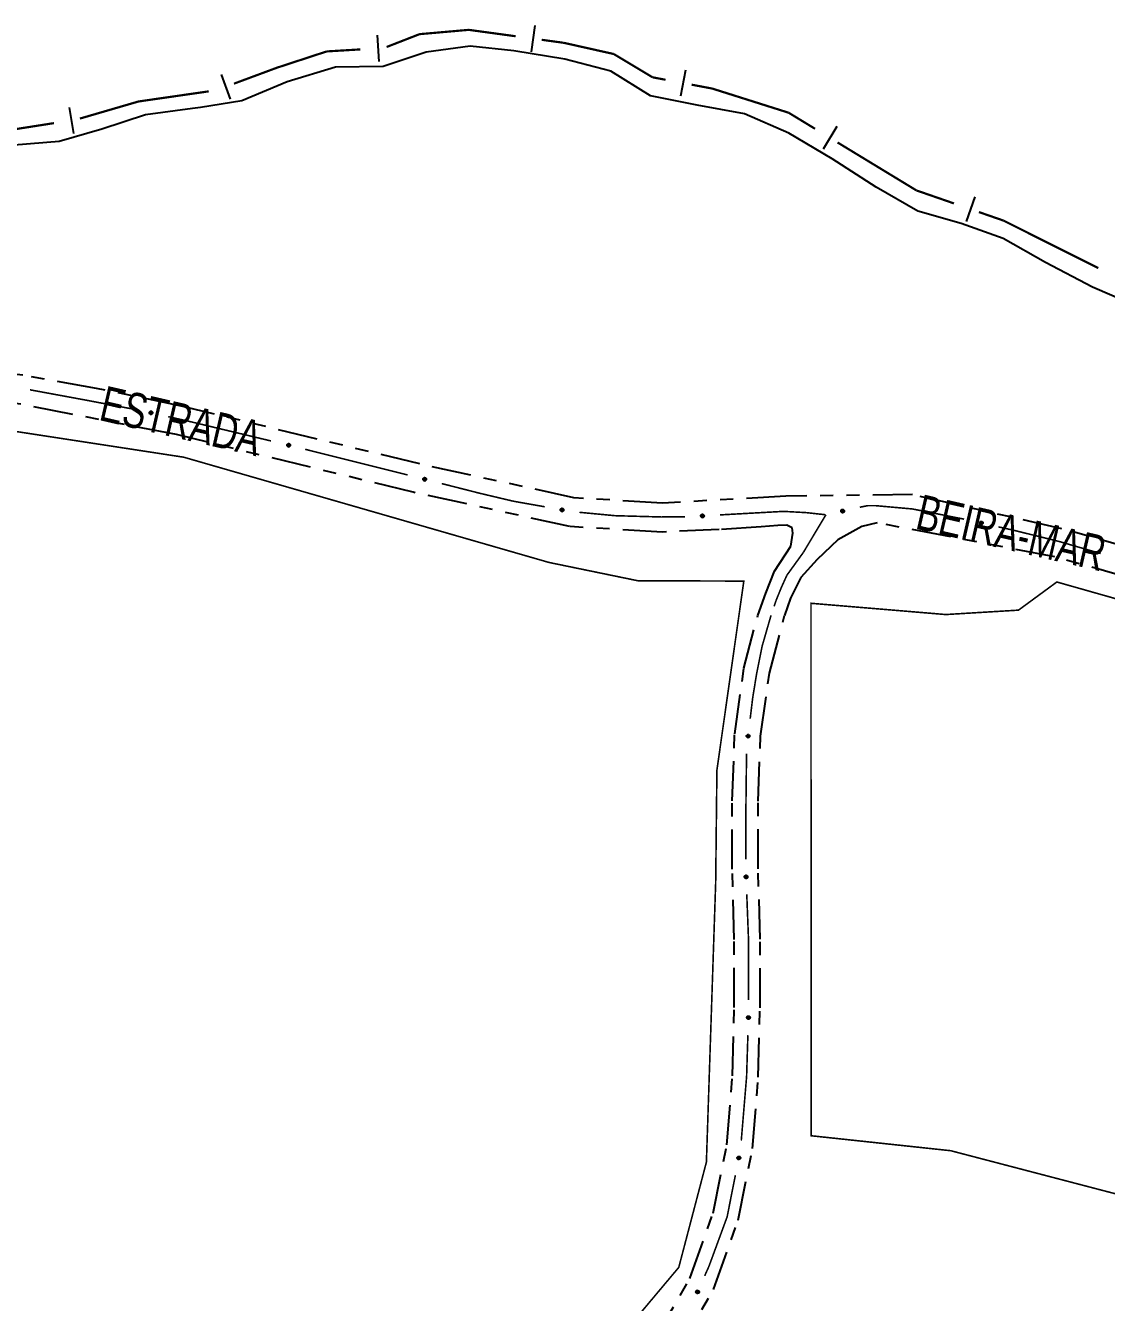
# Model space of a CAD drawing. Extents: x 209066 to 212010, y 4879784 to 4881672.
# Drawn here: x 209955.9 to 210078.7, y 4881284.8 to 4881430 of the extents above; entities that cross this region are included whole.
import ezdxf

# ---------------------------------------------------------------- set-up
doc = ezdxf.new("R2010")
doc.units = 0
doc.header["$LTSCALE"] = 1.5
doc.header["$MEASUREMENT"] = 0
doc.linetypes.add('TRACO_12', pattern=[2.5, 2, -0.5])
doc.linetypes.add('TRACO_25', pattern=[8, 3, -1, 1, -1, 1, -1])
for name, color, linetype in [('HD-CURSO-PERENE', 170, 'CONTINUOUS'), ('LM-LIM-SETORES-BAIRROS', 250, 'CONTINUOUS'), ('RU-QUADRA', 210, 'CONTINUOUS'), ('SV-EIXO-ROD-ESTR', 7, 'CONTINUOUS'), ('SV-EIXO-RUA-N-PAV', 6, 'CONTINUOUS'), ('SV-EST-M-N-PAV', 20, 'CONTINUOUS'), ('SV-RUA-NAO-PAV', 7, 'CONTINUOUS'), ('SV-TXT-EST-M-N-PAV', 7, 'CONTINUOUS')]:
    doc.layers.add(name, color=color, linetype=linetype)
doc.styles.add('ARIAL', font='ARIAL.SHX')

msp = doc.modelspace()

# ---------------------------------------------------------------- linework, layer by layer
at = {"layer": 'HD-CURSO-PERENE', "linetype": 'Continuous'}
msp.add_polyline3d([(210081.782731, 4881398.218283, 2.388686), (210077.143077, 4881400.238192, 2.388686), (210071.793428, 4881403.038038, 2.388686), (210066.983722, 4881405.767877, 2.388686), (210062.204116, 4881407.477823, 2.388686), (210057.294557, 4881408.877806, 2.388686), (210052.534847, 4881411.587645, 2.388686), (210047.565109, 4881414.817436, 2.388686), (210042.625399, 4881417.737258, 2.388686), (210037.595775, 4881419.917161, 2.388686), (210032.22631, 4881420.927197, 2.388686), (210026.916833, 4881421.987226, 2.388686), (210022.407085, 4881424.777051, 2.388686), (210017.157571, 4881426.137047, 2.388686), (210011.388161, 4881427.077101, 2.388686), (210006.408699, 4881427.597178, 2.388686), (210001.419358, 4881426.94738, 2.388686), (209996.530108, 4881425.287686, 2.388686), (209991.100759, 4881425.227837, 2.388686), (209985.641578, 4881423.55816, 2.388686), (209980.482409, 4881421.408525, 2.388686), (209975.79849, 4881420.642089, 2.388686), (209974.883162, 4881420.548765, 2.388686), (209969.513874, 4881419.818986, 2.388686), (209964.554631, 4881418.169293, 2.388686), (209959.725346, 4881416.779569, 2.388686), (209954.595999, 4881416.35975, 2.388686)], dxfattribs=at)
at = {"layer": 'LM-LIM-SETORES-BAIRROS'}
for points in [[(210013.763595, 4881429.959808), (210013.358255, 4881426.987317)], [(209995.856622, 4881428.865308), (209996.036748, 4881425.870721)], [(209978.118704, 4881424.410394), (209979.163264, 4881421.598118)], [(210030.870996, 4881424.899689), (210030.315551, 4881421.951557)], [(209960.873798, 4881420.661325), (209961.338018, 4881417.69746)], [(210048.087869, 4881418.471104), (210046.529128, 4881415.907839)], [(210063.768728, 4881410.506591), (210062.786432, 4881407.671966)]]:
    msp.add_lwpolyline(points, dxfattribs=at)
at = {"layer": 'LM-LIM-SETORES-BAIRROS', "const_width": 0.25}
for points in [[(210000.66291, 4881428.979372), (209996.924586, 4881427.520514)], [(210001.646238, 4881429.065628), (210000.66291, 4881428.979372)], [(210006.254635, 4881429.469874), (210001.646238, 4881429.065628)], [(210006.625114, 4881429.419355), (210006.254635, 4881429.469874)], [(210011.579264, 4881428.743789), (210006.625114, 4881429.419355)], [(210017.045683, 4881427.998368), (210014.551755, 4881428.338449)], [(209990.117114, 4881427.017364), (209985.213621, 4881425.411047)], [(209990.955705, 4881427.067804), (209990.117114, 4881427.017364)], [(209993.950293, 4881427.24793), (209990.955705, 4881427.067804)], [(210017.516981, 4881427.892733), (210017.045683, 4881427.998368)], [(210022.735509, 4881426.723062), (210017.516981, 4881427.892733)], [(210023.29459, 4881426.387614), (210022.735509, 4881426.723062)], [(210027.150028, 4881424.07435), (210023.29459, 4881426.387614)], [(209984.427288, 4881425.153455), (209979.578409, 4881423.352443)], [(209985.213621, 4881425.411047), (209984.427288, 4881425.153455)], [(210027.645142, 4881423.981069), (210027.150028, 4881424.07435)], [(210028.627853, 4881423.79592), (210027.645142, 4881423.981069)], [(210033.918958, 4881422.799045), (210031.575984, 4881423.240475)], [(210034.506079, 4881422.61329), (210033.918958, 4881422.799045)], [(210042.600847, 4881420.052233), (210034.506079, 4881422.61329)], [(209968.731218, 4881421.327538), (209962.081812, 4881419.388128)], [(209968.803999, 4881421.33805), (209968.731218, 4881421.327538)], [(209976.721825, 4881422.481737), (209968.803999, 4881421.33805)], [(210043.036391, 4881419.787375), (210042.600847, 4881420.052233)], [(210045.599656, 4881418.228633), (210043.036391, 4881419.787375)], [(209959.129997, 4881418.869912), (209954.190221, 4881418.096212)], [(210057.119711, 4881411.223193), (210048.16292, 4881416.669891)], [(210057.608332, 4881411.05387), (210057.119711, 4881411.223193)], [(210061.387831, 4881409.744142), (210057.608332, 4881411.05387)], [(210067.027855, 4881407.789678), (210064.222455, 4881408.761847)], [(210067.055502, 4881407.775812), (210067.027855, 4881407.789678)], [(210077.781937, 4881402.395887), (210067.055502, 4881407.775812)]]:
    msp.add_lwpolyline(points, dxfattribs=at)
at = {"layer": 'RU-QUADRA', "linetype": 'TRACO_12', "const_width": 0.18, "flags": 128}
msp.add_lwpolyline([(210034.315046, 4881332.586503), (210033.258405, 4881300.7899), (210030.119994, 4881288.831251), (210011.744404, 4881266.934061), (210002.536081, 4881259.122518), (209987.531307, 4881246.393771), (209977.351458, 4881237.75807), (209943.618688, 4881206.082325), (209915.564663, 4881180.105826), (209891.78971, 4881158.248776), (209864.888443, 4881202.144841), (209885.244269, 4881219.40247), (209910.158575, 4881246.278958), (209902.291266, 4881255.75018), (209882.923225, 4881232.381156), (209858.948246, 4881211.024058), (209843.507552, 4881235.881836), (209846.698234, 4881244.793803), (209861.760344, 4881286.864135), (209866.418322, 4881299.874444), (209877.693078, 4881338.270075), (209879.727231, 4881342.671596), (209883.691045, 4881351.248539), (209890.229123, 4881362.507172), (209890.603707, 4881362.917928), (209900.386784, 4881373.645721), (209910.504888, 4881380.464729), (209926.142615, 4881384.54388), (209943.88041, 4881385.503305), (209973.877313, 4881380.902993), (210015.373599, 4881368.943155), (210025.472611, 4881366.863106), (210037.511184, 4881366.82279), (210036.954704, 4881362.913693), (210034.453732, 4881345.345147)], close=True, dxfattribs=at)
at = {"layer": 'RU-QUADRA', "linetype": 'Continuous', "const_width": 0.18, "flags": 128}
msp.add_lwpolyline([(210086.497129, 4881362.912259), (210073.076969, 4881366.721852), (210068.717812, 4881363.522308), (210060.458844, 4881363.022581), (210045.140534, 4881364.302853), (210045.140534, 4881362.913456), (210045.166685, 4881303.789265), (210061.024974, 4881302.089023), (210091.762139, 4881294.049055), (210076.489864, 4881235.935621), (210081.124591, 4881236.00416)], dxfattribs=at)
at = {"layer": 'SV-EIXO-ROD-ESTR', "const_width": 0.18}
for points in [[(209956.403771, 4881388.562678), (209962.304064, 4881387.473393)], [(209962.304064, 4881387.473393), (209962.820373, 4881387.378074)], [(209962.820373, 4881387.378074), (209968.199049, 4881386.355777)], [(209972.109251, 4881385.515651), (209974.059517, 4881385.072409)], [(209974.059517, 4881385.072409), (209974.585359, 4881384.952899)], [(209974.585359, 4881384.952899), (209983.786158, 4881382.750391)], [(209987.671556, 4881381.799988), (209999.312599, 4881378.886893)], [(210003.190236, 4881377.905125), (210007.066484, 4881376.917855)], [(210007.066484, 4881376.917855), (210007.541755, 4881376.796805)], [(210007.541755, 4881376.796805), (210010.956988, 4881375.98862)], [(210010.956988, 4881375.98862), (210011.323873, 4881375.9018)], [(210011.323873, 4881375.9018), (210014.891338, 4881375.269981)], [(210034.81326, 4881374.346859), (210041.802522, 4881374.734435)], [(210041.802522, 4881374.734435), (210042.02832, 4881374.746955)], [(210042.02832, 4881374.746955), (210043.799444, 4881374.648558)], [(210050.69087, 4881375.217796), (210051.584664, 4881375.396555)], [(210051.584664, 4881375.396555), (210051.673169, 4881375.396597)], [(210051.673169, 4881375.396597), (210052.479669, 4881375.396555)], [(210052.479669, 4881375.396555), (210056.656416, 4881375.022087)], [(210056.656416, 4881375.022087), (210056.665983, 4881375.02123)], [(210056.665983, 4881375.02123), (210061.5623, 4881374.056804)], [(210018.839125, 4881374.639353), (210022.821318, 4881374.26234)], [(210022.821318, 4881374.26234), (210022.886761, 4881374.256145)], [(210022.886761, 4881374.256145), (210027.819154, 4881374.120263)], [(210027.819154, 4881374.120263), (210028.126871, 4881374.11179)], [(210028.126871, 4881374.11179), (210030.818905, 4881374.138453)], [(210043.799444, 4881374.648558), (210044.626722, 4881374.602599)], [(210044.626722, 4881374.602599), (210046.785303, 4881374.366571)], [(210061.5623, 4881374.056804), (210062.382467, 4881373.895256)], [(210062.382467, 4881373.895256), (210062.542578, 4881373.859411)], [(210066.445951, 4881372.985521), (210067.421794, 4881372.767049)], [(210067.421794, 4881372.767049), (210068.185565, 4881372.596055)], [(210068.185565, 4881372.596055), (210073.251256, 4881371.347369)], [(210073.251256, 4881371.347369), (210073.339061, 4881371.325726)], [(210073.339061, 4881371.325726), (210078.054105, 4881369.957438)]]:
    msp.add_lwpolyline(points, dxfattribs=at)
at = {"layer": 'SV-EIXO-ROD-ESTR'}
for points in [[(209970.043274, 4881386.098079), (209970.084288, 4881386.124722), (209970.124986, 4881386.139233), (209970.162414, 4881386.141566), (209970.196026, 4881386.135004), (209970.229656, 4881386.124418), (209970.261207, 4881386.106264), (209970.291763, 4881386.078358), (209970.318778, 4881386.037403), (209970.330903, 4881385.994734), (209970.335154, 4881385.958163), (209970.330329, 4881385.922721), (209970.319497, 4881385.890223), (209970.299556, 4881385.858073), (209970.270974, 4881385.827384), (209970.229135, 4881385.801216), (209970.189138, 4881385.787263), (209970.152877, 4881385.785957), (209970.117276, 4881385.791033), (209970.083072, 4881385.802253), (209970.052203, 4881385.820251), (209970.021356, 4881385.849085), (209969.996076, 4881385.890723), (209969.981704, 4881385.930456), (209969.979889, 4881385.966689), (209969.985675, 4881386.001626), (209969.995883, 4881386.035485), (209970.012812, 4881386.067961), (209970.043274, 4881386.098079)], [(209985.689134, 4881382.409551), (209985.730717, 4881382.435297), (209985.771721, 4881382.44892), (209985.809191, 4881382.45044), (209985.842652, 4881382.443149), (209985.876044, 4881382.431834), (209985.907193, 4881382.412999), (209985.937135, 4881382.384436), (209985.963254, 4881382.342903), (209985.974449, 4881382.299981), (209985.977904, 4881382.263326), (209985.972311, 4881382.227997), (209985.960776, 4881382.195743), (209985.940141, 4881382.164033), (209985.910898, 4881382.133973), (209985.8685, 4881382.10872), (209985.828209, 4881382.09564), (209985.791928, 4881382.095122), (209985.756447, 4881382.10097), (209985.722494, 4881382.11293), (209985.692024, 4881382.131595), (209985.661811, 4881382.161092), (209985.637441, 4881382.20327), (209985.623936, 4881382.243306), (209985.622909, 4881382.27957), (209985.629453, 4881382.314372), (209985.640394, 4881382.348002), (209985.658024, 4881382.380103), (209985.689134, 4881382.409551)], [(210001.140046, 4881378.540898), (210001.181738, 4881378.566469), (210001.222798, 4881378.57992), (210001.260274, 4881378.581283), (210001.293704, 4881378.573852), (210001.327048, 4881378.562397), (210001.358119, 4881378.543432), (210001.38794, 4881378.514744), (210001.413885, 4881378.473102), (210001.424901, 4881378.430134), (210001.428202, 4881378.393464), (210001.422461, 4881378.358159), (210001.410791, 4881378.325953), (210001.390023, 4881378.294331), (210001.360655, 4881378.264393), (210001.318151, 4881378.239318), (210001.277806, 4881378.226406), (210001.241524, 4881378.22604), (210001.206067, 4881378.232037), (210001.172165, 4881378.244139), (210001.141773, 4881378.262932), (210001.111683, 4881378.292555), (210001.08749, 4881378.334834), (210001.074153, 4881378.374926), (210001.073278, 4881378.411194), (210001.079968, 4881378.445969), (210001.09105, 4881378.479553), (210001.108814, 4881378.511579), (210001.140046, 4881378.540898)], [(210016.738409, 4881375.054647), (210016.778092, 4881375.083235), (210016.818044, 4881375.09969), (210016.855316, 4881375.103823), (210016.889205, 4881375.098887), (210016.923306, 4881375.089933), (210016.955695, 4881375.07332), (210016.987559, 4881375.046919), (210017.016516, 4881375.007312), (210017.030682, 4881374.965278), (210017.03669, 4881374.928953), (210017.033578, 4881374.89332), (210017.024324, 4881374.860338), (210017.005955, 4881374.827265), (210016.978884, 4881374.795235), (210016.938354, 4881374.767082), (210016.899075, 4881374.751219), (210016.862919, 4881374.748167), (210016.827116, 4881374.751522), (210016.792411, 4881374.761081), (210016.760711, 4881374.777572), (210016.728511, 4881374.804886), (210016.701254, 4881374.845258), (210016.684985, 4881374.884253), (210016.681426, 4881374.920357), (210016.685523, 4881374.955531), (210016.694088, 4881374.989843), (210016.709433, 4881375.023097), (210016.738409, 4881375.054647)], [(210048.573878, 4881374.862), (210048.5995, 4881374.903659), (210048.63004, 4881374.934224), (210048.662849, 4881374.952386), (210048.696026, 4881374.960875), (210048.730946, 4881374.965737), (210048.767235, 4881374.962871), (210048.806806, 4881374.950769), (210048.848777, 4881374.925359), (210048.878032, 4881374.892016), (210048.897558, 4881374.860803), (210048.908402, 4881374.826718), (210048.912556, 4881374.792715), (210048.908333, 4881374.755119), (210048.895677, 4881374.715138), (210048.869105, 4881374.673553), (210048.83896, 4881374.643793), (210048.806764, 4881374.627059), (210048.772427, 4881374.616375), (210048.736717, 4881374.611839), (210048.701112, 4881374.614857), (210048.660879, 4881374.627672), (210048.620182, 4881374.654442), (210048.590157, 4881374.68417), (210048.572976, 4881374.716122), (210048.563218, 4881374.750164), (210048.557916, 4881374.785129), (210048.559278, 4881374.821727), (210048.573878, 4881374.862)], [(210032.666795, 4881374.339485), (210032.698924, 4881374.376359), (210032.734078, 4881374.401481), (210032.769429, 4881374.413995), (210032.803551, 4881374.416908), (210032.838795, 4881374.415956), (210032.874117, 4881374.407157), (210032.911157, 4881374.388707), (210032.948373, 4881374.356736), (210032.971742, 4881374.319033), (210032.985864, 4881374.285032), (210032.99095, 4881374.249626), (210032.989452, 4881374.215404), (210032.979099, 4881374.179016), (210032.960035, 4881374.141662), (210032.926982, 4881374.105018), (210032.892349, 4881374.080625), (210032.857838, 4881374.069419), (210032.822211, 4881374.064531), (210032.786241, 4881374.065934), (210032.751619, 4881374.074772), (210032.714044, 4881374.094034), (210032.678308, 4881374.127136), (210032.653585, 4881374.161401), (210032.641897, 4881374.195745), (210032.637875, 4881374.230928), (210032.6384, 4881374.266289), (210032.645767, 4881374.302164), (210032.666795, 4881374.339485)], [(210064.378104, 4881373.561277), (210064.419032, 4881373.588052), (210064.459684, 4881373.602695), (210064.497104, 4881373.605149), (210064.530736, 4881373.598695), (210064.5644, 4881373.588218), (210064.59601, 4881373.570166), (210064.626655, 4881373.542359), (210064.653802, 4881373.501491), (210064.666065, 4881373.458862), (210064.670434, 4881373.422304), (210064.665724, 4881373.386847), (210064.654997, 4881373.354314), (210064.63516, 4881373.3221), (210064.606677, 4881373.291319), (210064.564922, 4881373.265016), (210064.524971, 4881373.250934), (210064.488714, 4881373.249511), (210064.453097, 4881373.254472), (210064.418857, 4881373.265581), (210064.38793, 4881373.28348), (210064.356991, 4881373.312213), (210064.331576, 4881373.35377), (210064.317076, 4881373.393456), (210064.315144, 4881373.429684), (210064.320817, 4881373.464638), (210064.330916, 4881373.498531), (210064.347739, 4881373.531061), (210064.378104, 4881373.561277)]]:
    msp.add_lwpolyline(points, close=True, dxfattribs=at)
for points in [[(209969.979889, 4881385.966689), (209970.330329, 4881385.922721)], [(209969.981704, 4881385.930456), (209970.319497, 4881385.890223)], [(209969.98401, 4881385.947053), (209970.321859, 4881385.906652)], [(209969.98522, 4881385.983161), (209970.330448, 4881385.938284)], [(209969.985675, 4881386.001626), (209970.335154, 4881385.958163)], [(209969.990784, 4881385.909132), (209970.304683, 4881385.874173)], [(209969.994715, 4881386.018784), (209970.328573, 4881385.97929)], [(209969.995883, 4881386.035485), (209970.330903, 4881385.994734)], [(209969.996076, 4881385.890723), (209970.299556, 4881385.858073)], [(209970.008929, 4881386.050537), (209970.320468, 4881386.017514)], [(209970.012799, 4881385.870545), (209970.282183, 4881385.842905)], [(209970.012812, 4881386.067961), (209970.318778, 4881386.037403)], [(209970.021356, 4881385.849085), (209970.270974, 4881385.827384)], [(209970.028464, 4881386.08108), (209970.301417, 4881386.056827)], [(209970.042677, 4881385.835768), (209970.242387, 4881385.815567)], [(209970.043274, 4881386.098079), (209970.291763, 4881386.078358)], [(209970.052203, 4881385.820251), (209970.229135, 4881385.801216)], [(209970.066204, 4881386.111684), (209970.26918, 4881386.093539)], [(209970.072011, 4881385.81091), (209970.202771, 4881385.795185)], [(209970.083072, 4881385.802253), (209970.189138, 4881385.787263)], [(209970.084288, 4881386.124722), (209970.261207, 4881386.106264)], [(209970.107453, 4881386.133094), (209970.23658, 4881386.116341)], [(209970.124986, 4881386.139233), (209970.229656, 4881386.124418)], [(209985.622909, 4881382.27957), (209985.972311, 4881382.227997)], [(209985.623936, 4881382.243306), (209985.960776, 4881382.195743)], [(209985.626602, 4881382.259849), (209985.963494, 4881382.212116)], [(209985.628596, 4881382.295922), (209985.972767, 4881382.243554)], [(209985.629453, 4881382.314372), (209985.977904, 4881382.263326)], [(209985.632551, 4881382.221789), (209985.945615, 4881382.180018)], [(209985.637441, 4881382.20327), (209985.940141, 4881382.164033)], [(209985.638864, 4881382.331331), (209985.971784, 4881382.284591)], [(209985.640394, 4881382.348002), (209985.974449, 4881382.299981)], [(209985.653722, 4881382.182733), (209985.922442, 4881382.149246)], [(209985.653763, 4881382.362767), (209985.964512, 4881382.322982)], [(209985.658024, 4881382.380103), (209985.963254, 4881382.342903)], [(209985.661811, 4881382.161092), (209985.910898, 4881382.133973)], [(209985.673958, 4881382.392878), (209985.946319, 4881382.3627)], [(209985.682837, 4881382.147315), (209985.882061, 4881382.122779)], [(209985.689134, 4881382.409551), (209985.937135, 4881382.384436)], [(209985.692024, 4881382.131595), (209985.8685, 4881382.10872)], [(209985.711624, 4881382.121826), (209985.842012, 4881382.103263)], [(209985.712354, 4881382.422655), (209985.914888, 4881382.400104)], [(209985.722494, 4881382.11293), (209985.828209, 4881382.09564)], [(209985.730717, 4881382.435297), (209985.907193, 4881382.412999)], [(209985.754058, 4881382.443164), (209985.882792, 4881382.423608)], [(209985.771721, 4881382.44892), (209985.876044, 4881382.431834)], [(210001.073278, 4881378.411194), (210001.422461, 4881378.358159)], [(210001.074153, 4881378.374926), (210001.410791, 4881378.325953)], [(210001.076889, 4881378.391459), (210001.413577, 4881378.342315)], [(210001.079034, 4881378.427522), (210001.422983, 4881378.373714)], [(210001.079968, 4881378.445969), (210001.428202, 4881378.393464)], [(210001.082678, 4881378.353374), (210001.395565, 4881378.310293)], [(210001.08749, 4881378.334834), (210001.390023, 4881378.294331)], [(210001.089449, 4881378.462888), (210001.422171, 4881378.414755)], [(210001.09105, 4881378.479553), (210001.424901, 4881378.430134)], [(210001.103685, 4881378.314229), (210001.372263, 4881378.279617)], [(210001.10448, 4881378.494262), (210001.41506, 4881378.453176)], [(210001.108814, 4881378.511579), (210001.413885, 4881378.473102)], [(210001.111683, 4881378.292555), (210001.360655, 4881378.264393)], [(210001.124801, 4881378.524288), (210001.397033, 4881378.49297)], [(210001.132652, 4881378.27869), (210001.331771, 4881378.25332)], [(210001.140046, 4881378.540898), (210001.38794, 4881378.514744)], [(210001.141773, 4881378.262932), (210001.318151, 4881378.239318)], [(210001.161331, 4881378.25308), (210001.291641, 4881378.233971)], [(210001.163322, 4881378.553903), (210001.365759, 4881378.530505)], [(210001.172165, 4881378.244139), (210001.277806, 4881378.226406)], [(210001.181738, 4881378.566469), (210001.358119, 4881378.543432)], [(210001.205111, 4881378.574238), (210001.333761, 4881378.554144)], [(210001.222798, 4881378.57992), (210001.327048, 4881378.562397)], [(210016.681426, 4881374.920357), (210017.033578, 4881374.89332)], [(210016.684985, 4881374.884253), (210017.024324, 4881374.860338)], [(210016.685523, 4881374.955531), (210017.03669, 4881374.928953)], [(210016.685958, 4881374.937066), (210017.032947, 4881374.90887)], [(210016.686489, 4881374.900942), (210017.025892, 4881374.876862)], [(210016.693726, 4881374.973105), (210017.029099, 4881374.949739)], [(210016.694088, 4881374.989843), (210017.030682, 4881374.965278)], [(210016.695082, 4881374.863391), (210017.0103, 4881374.843593)], [(210016.701254, 4881374.845258), (210017.005955, 4881374.827265)], [(210016.706393, 4881375.005506), (210017.019162, 4881374.987528)], [(210016.709433, 4881375.023097), (210017.016516, 4881375.007312)], [(210016.71893, 4881374.825909), (210016.989333, 4881374.811277)], [(210016.724435, 4881375.036955), (210016.998239, 4881375.025878)], [(210016.728511, 4881374.804886), (210016.978884, 4881374.795235)], [(210016.738409, 4881375.054647), (210016.987559, 4881375.046919)], [(210016.750448, 4881374.792612), (210016.950899, 4881374.782054)], [(210016.760657, 4881375.069341), (210016.964271, 4881375.060995)], [(210016.760711, 4881374.777572), (210016.938354, 4881374.767082)], [(210016.778092, 4881375.083235), (210016.955695, 4881375.07332)], [(210016.780945, 4881374.769195), (210016.912312, 4881374.759787)], [(210016.792411, 4881374.761081), (210016.899075, 4881374.751219)], [(210016.800827, 4881375.092713), (210016.930611, 4881375.082199)], [(210016.818044, 4881375.09969), (210016.923306, 4881375.089933)], [(210048.557916, 4881374.785129), (210048.878032, 4881374.892016)], [(210048.559278, 4881374.821727), (210048.848777, 4881374.925359)], [(210048.563218, 4881374.750164), (210048.897558, 4881374.860803)], [(210048.563244, 4881374.804321), (210048.858835, 4881374.908118)], [(210048.564025, 4881374.769542), (210048.882551, 4881374.877065)], [(210048.567791, 4881374.840292), (210048.824762, 4881374.93546)], [(210048.570727, 4881374.733288), (210048.901834, 4881374.840827)], [(210048.572976, 4881374.716122), (210048.908402, 4881374.826718)], [(210048.573878, 4881374.862), (210048.806806, 4881374.950769)], [(210048.585121, 4881374.700152), (210048.907643, 4881374.808569)], [(210048.588756, 4881374.884125), (210048.779895, 4881374.954796)], [(210048.590157, 4881374.68417), (210048.912556, 4881374.792715)], [(210048.5995, 4881374.903659), (210048.767235, 4881374.962871)], [(210048.607506, 4881374.668802), (210048.906058, 4881374.771862)], [(210048.616834, 4881374.921158), (210048.740666, 4881374.961411)], [(210048.620182, 4881374.654442), (210048.908333, 4881374.755119)], [(210048.63004, 4881374.934224), (210048.730946, 4881374.965737)], [(210032.637875, 4881374.230928), (210032.985864, 4881374.285032)], [(210032.6384, 4881374.266289), (210032.971742, 4881374.319033)], [(210032.641859, 4881374.249909), (210032.973739, 4881374.303542)], [(210032.641897, 4881374.195745), (210032.99095, 4881374.249626)], [(210032.642503, 4881374.213047), (210032.986794, 4881374.264624)], [(210032.645767, 4881374.302164), (210032.948373, 4881374.356736)], [(210032.646814, 4881374.284343), (210032.955456, 4881374.338075)], [(210032.651248, 4881374.177994), (210032.987215, 4881374.23185)], [(210032.653585, 4881374.161401), (210032.989452, 4881374.215404)], [(210032.657218, 4881374.319074), (210032.926349, 4881374.370651)], [(210032.666795, 4881374.339485), (210032.911157, 4881374.388707)], [(210032.668168, 4881374.143387), (210032.97961, 4881374.195905)], [(210032.678308, 4881374.127136), (210032.979099, 4881374.179016)], [(210032.685112, 4881374.358859), (210032.885275, 4881374.397108)], [(210032.698924, 4881374.376359), (210032.874117, 4881374.407157)], [(210032.699926, 4881374.112322), (210032.966555, 4881374.159662)], [(210032.714044, 4881374.094034), (210032.960035, 4881374.141662)], [(210032.718902, 4881374.390767), (210032.847671, 4881374.410089)], [(210032.734078, 4881374.401481), (210032.838795, 4881374.415956)], [(210032.7382, 4881374.087078), (210032.935787, 4881374.122454)], [(210032.751619, 4881374.074772), (210032.926982, 4881374.105018)], [(210032.773229, 4881374.071224), (210032.903285, 4881374.091983)], [(210032.786241, 4881374.065934), (210032.892349, 4881374.080625)], [(210048.643945, 4881374.643387), (210048.899145, 4881374.733965)], [(210048.660879, 4881374.627672), (210048.895677, 4881374.715138)], [(210048.685851, 4881374.624788), (210048.874921, 4881374.6922)], [(210048.701112, 4881374.614857), (210048.869105, 4881374.673553)], [(210048.723011, 4881374.614914), (210048.847878, 4881374.656796)], [(210048.736717, 4881374.611839), (210048.83896, 4881374.643793)], [(210064.315144, 4881373.429684), (210064.665724, 4881373.386847)], [(210064.317076, 4881373.393456), (210064.654997, 4881373.354314)], [(210064.319328, 4881373.410061), (210064.657306, 4881373.37075)], [(210064.320421, 4881373.446172), (210064.665792, 4881373.40241)], [(210064.320817, 4881373.464638), (210064.670434, 4881373.422304)], [(210064.326225, 4881373.372161), (210064.640234, 4881373.338217)], [(210064.329802, 4881373.481826), (210064.663785, 4881373.44341)], [(210064.330916, 4881373.498531), (210064.666065, 4881373.458862)], [(210064.331576, 4881373.35377), (210064.63516, 4881373.3221)], [(210064.343912, 4881373.513625), (210064.655557, 4881373.481608)], [(210064.347739, 4881373.531061), (210064.653802, 4881373.501491)], [(210064.348364, 4881373.333646), (210064.617836, 4881373.306875)], [(210064.356991, 4881373.312213), (210064.606677, 4881373.291319)], [(210064.363349, 4881373.544231), (210064.636379, 4881373.520859)], [(210064.378104, 4881373.561277), (210064.626655, 4881373.542359)], [(210064.400991, 4881373.574956), (210064.604024, 4881373.557467)], [(210064.419032, 4881373.588052), (210064.59601, 4881373.570166)], [(210064.44217, 4881373.596499), (210064.571351, 4881373.580163)], [(210064.459684, 4881373.602695), (210064.5644, 4881373.588218)], [(210064.378354, 4881373.298965), (210064.578128, 4881373.279409)], [(210064.38793, 4881373.28348), (210064.564922, 4881373.265016)], [(210064.407768, 4881373.274202), (210064.538579, 4881373.258899)], [(210064.418857, 4881373.265581), (210064.524971, 4881373.250934)]]:
    msp.add_lwpolyline(points, dxfattribs=at)
at = {"layer": 'SV-EIXO-RUA-N-PAV', "const_width": 0.18}
for points in [[(210046.836403, 4881374.360985), (210044.782588, 4881370.928515)], [(210044.782588, 4881370.928515), (210044.276806, 4881370.083219)], [(210044.276806, 4881370.083219), (210042.512258, 4881367.638584)], [(210042.406425, 4881367.491961), (210042.068081, 4881366.745928)], [(210042.512258, 4881367.638584), (210042.406425, 4881367.491961)], [(210041.776063, 4881366.102042), (210041.290281, 4881364.903778)], [(210042.068081, 4881366.745928), (210041.776063, 4881366.102042)], [(210041.184699, 4881364.643345), (210040.953072, 4881363.962698)], [(210041.290281, 4881364.903778), (210041.184699, 4881364.643345)], [(210040.601799, 4881362.930472), (210039.770229, 4881360.048027)], [(210039.584156, 4881359.403048), (210039.127457, 4881357.119553)], [(210039.770229, 4881360.048027), (210039.584156, 4881359.403048)], [(210038.973238, 4881356.34846), (210038.618899, 4881354.163368)], [(210039.127457, 4881357.119553), (210038.973238, 4881356.34846)], [(210038.51505, 4881353.522966), (210038.234912, 4881351.188481)], [(210038.618899, 4881354.163368), (210038.51505, 4881353.522966)], [(210037.820912, 4881347.212863), (210037.762092, 4881342.213209)], [(210037.762092, 4881342.213209), (210037.751403, 4881341.304614)], [(210037.751403, 4881341.304614), (210037.751403, 4881335.213272)], [(210037.846206, 4881331.215103), (210038.039299, 4881326.218833)], [(210038.039299, 4881326.218833), (210038.056862, 4881325.764398)], [(210038.056862, 4881325.764398), (210038.056862, 4881319.219172)], [(210037.973596, 4881315.220466), (210037.849304, 4881311.222398)], [(210037.849304, 4881311.222398), (210037.827767, 4881310.52964)], [(210037.827767, 4881310.52964), (210037.220962, 4881303.247972)], [(210036.551733, 4881299.309052), (210035.774741, 4881295.385242)], [(210035.774741, 4881295.385242), (210035.613191, 4881294.569418)], [(210035.613191, 4881294.569418), (210033.831059, 4881289.718058)], [(210033.831059, 4881289.718058), (210033.551344, 4881288.956612)], [(210033.551344, 4881288.956612), (210033.065877, 4881287.871451)]]:
    msp.add_lwpolyline(points, dxfattribs=at)
at = {"layer": 'SV-EIXO-RUA-N-PAV'}
for points in [[(210038.123036, 4881349.332269), (210038.153795, 4881349.294244), (210038.172455, 4881349.255273), (210038.178663, 4881349.21829), (210038.175627, 4881349.184178), (210038.16859, 4881349.149631), (210038.153812, 4881349.116365), (210038.12923, 4881349.083076), (210038.091302, 4881349.051953), (210038.050124, 4881349.035462), (210038.014192, 4881349.027436), (210037.97844, 4881349.028554), (210037.944993, 4881349.035951), (210037.910946, 4881349.052446), (210037.877455, 4881349.077686), (210037.847083, 4881349.116581), (210037.829051, 4881349.154913), (210037.823986, 4881349.190842), (210037.825337, 4881349.226777), (210037.832943, 4881349.261962), (210037.847639, 4881349.294533), (210037.873112, 4881349.328208), (210037.9119, 4881349.357676), (210037.949925, 4881349.376097), (210037.985774, 4881349.381665), (210038.021122, 4881349.379538), (210038.055859, 4881349.372902), (210038.089918, 4881349.359439), (210038.123036, 4881349.332269)], [(210037.873419, 4881333.361436), (210037.909779, 4881333.328726), (210037.93434, 4881333.293178), (210037.946292, 4881333.257633), (210037.948663, 4881333.223469), (210037.947152, 4881333.188244), (210037.937794, 4881333.153066), (210037.918759, 4881333.116324), (210037.886202, 4881333.079619), (210037.848133, 4881333.056852), (210037.813912, 4881333.04327), (210037.77843, 4881333.038747), (210037.744235, 4881333.040788), (210037.708016, 4881333.051717), (210037.67097, 4881333.071371), (210037.634854, 4881333.105001), (210037.611014, 4881333.140017), (210037.600357, 4881333.174701), (210037.596035, 4881333.210401), (210037.598008, 4881333.246344), (210037.607394, 4881333.280822), (210037.627249, 4881333.318087), (210037.660915, 4881333.353293), (210037.695567, 4881333.377469), (210037.730093, 4881333.388611), (210037.765335, 4881333.392075), (210037.800683, 4881333.390989), (210037.836436, 4881333.383054), (210037.873419, 4881333.361436)], [(210038.150234, 4881317.359691), (210038.184228, 4881317.324528), (210038.206254, 4881317.287355), (210038.215701, 4881317.251064), (210038.215686, 4881317.216818), (210038.211726, 4881317.181784), (210038.19994, 4881317.147344), (210038.178392, 4881317.112017), (210038.143358, 4881317.077669), (210038.103795, 4881317.057608), (210038.068711, 4881317.046443), (210038.033001, 4881317.044402), (210037.999032, 4881317.048819), (210037.963662, 4881317.062245), (210037.928074, 4881317.084431), (210037.894388, 4881317.120496), (210037.873045, 4881317.157086), (210037.864829, 4881317.192429), (210037.863004, 4881317.228343), (210037.867476, 4881317.264061), (210037.87924, 4881317.297802), (210037.901643, 4881317.333593), (210037.937679, 4881317.366369), (210037.973931, 4881317.388073), (210038.009149, 4881317.396783), (210038.044547, 4881317.397784), (210038.079734, 4881317.394238), (210038.114847, 4881317.383832), (210038.150234, 4881317.359691)], [(210037.076122, 4881301.390517), (210037.103902, 4881301.350264), (210037.119547, 4881301.309988), (210037.122926, 4881301.27264), (210037.117307, 4881301.238858), (210037.107666, 4881301.204945), (210037.090402, 4881301.172898), (210037.063362, 4881301.141574), (210037.023179, 4881301.113423), (210036.980866, 4881301.100109), (210036.944428, 4881301.094837), (210036.908865, 4881301.098668), (210036.876077, 4881301.108586), (210036.843381, 4881301.127619), (210036.811905, 4881301.155331), (210036.784576, 4881301.196422), (210036.76951, 4881301.236013), (210036.767189, 4881301.272224), (210036.771267, 4881301.307952), (210036.781525, 4881301.342457), (210036.798653, 4881301.373817), (210036.826612, 4881301.405459), (210036.867526, 4881301.431895), (210036.906842, 4881301.447373), (210036.94301, 4881301.450201), (210036.978095, 4881301.445394), (210037.012227, 4881301.436138), (210037.045163, 4881301.420125), (210037.076122, 4881301.390517)], [(210032.416324, 4881286.113202), (210032.428937, 4881286.065947), (210032.430114, 4881286.022756), (210032.420728, 4881285.986449), (210032.404068, 4881285.956529), (210032.383576, 4881285.927838), (210032.356534, 4881285.90347), (210032.32053, 4881285.883073), (210032.273216, 4881285.870088), (210032.228891, 4881285.87179), (210032.192804, 4881285.879088), (210032.160605, 4881285.894663), (210032.133067, 4881285.915037), (210032.108684, 4881285.943964), (210032.088369, 4881285.980653), (210032.076464, 4881286.028544), (210032.0756, 4881286.070896), (210032.085601, 4881286.105775), (210032.101465, 4881286.138047), (210032.122736, 4881286.167087), (210032.149419, 4881286.190854), (210032.186396, 4881286.211241), (210032.23382, 4881286.222366), (210032.276051, 4881286.22371), (210032.311062, 4881286.214201), (210032.342482, 4881286.197867), (210032.371508, 4881286.177664), (210032.397135, 4881286.151501), (210032.416324, 4881286.113202)]]:
    msp.add_lwpolyline(points, close=True, dxfattribs=at)
for points in [[(210037.832943, 4881349.261962), (210037.829051, 4881349.154913)], [(210037.840405, 4881349.273862), (210037.838346, 4881349.142176)], [(210037.847639, 4881349.294533), (210037.847083, 4881349.116581)], [(210037.862082, 4881349.305619), (210037.862732, 4881349.104891)], [(210037.873112, 4881349.328208), (210037.877455, 4881349.077686)], [(210037.893567, 4881349.338947), (210037.894055, 4881349.068149)], [(210037.9119, 4881349.357676), (210037.910946, 4881349.052446)], [(210037.929659, 4881349.364851), (210037.927492, 4881349.049019)], [(210037.949925, 4881349.376097), (210037.944993, 4881349.035951)], [(210037.966672, 4881349.375527), (210037.961578, 4881349.035309)], [(210037.985774, 4881349.381665), (210037.97844, 4881349.028554)], [(210038.00271, 4881349.378074), (210037.993931, 4881349.030052)], [(210038.021122, 4881349.379538), (210038.014192, 4881349.027436)], [(210038.039127, 4881349.372329), (210038.034521, 4881349.036176)], [(210038.055859, 4881349.372902), (210038.050124, 4881349.035462)], [(210038.072184, 4881349.361491), (210038.071697, 4881349.048207)], [(210038.089918, 4881349.359439), (210038.091302, 4881349.051953)], [(210038.104591, 4881349.345233), (210038.108818, 4881349.071238)], [(210038.123036, 4881349.332269), (210038.12923, 4881349.083076)], [(210038.138949, 4881349.310876), (210038.141984, 4881349.107113)], [(210038.153795, 4881349.294244), (210038.153812, 4881349.116365)], [(210038.164528, 4881349.272074), (210038.161276, 4881349.141905)], [(210038.172455, 4881349.255273), (210038.16859, 4881349.149631)], [(210037.598008, 4881333.246344), (210037.611014, 4881333.140017)], [(210037.603504, 4881333.259271), (210037.622197, 4881333.128901)], [(210037.607394, 4881333.280822), (210037.634854, 4881333.105001)], [(210037.619912, 4881333.294044), (210037.652148, 4881333.09592)], [(210037.627249, 4881333.318087), (210037.67097, 4881333.071371)], [(210037.645759, 4881333.331912), (210037.688864, 4881333.064566)], [(210037.660915, 4881333.353293), (210037.708016, 4881333.051717)], [(210037.677324, 4881333.363174), (210037.724895, 4881333.050938)], [(210037.695567, 4881333.377469), (210037.744235, 4881333.040788)], [(210037.712195, 4881333.379542), (210037.760715, 4881333.042763)], [(210037.730093, 4881333.388611), (210037.77843, 4881333.038747)], [(210037.747383, 4881333.38773), (210037.793492, 4881333.042665)], [(210037.765335, 4881333.392075), (210037.813912, 4881333.04327)], [(210037.78425, 4881333.387789), (210037.832612, 4881333.055101)], [(210037.800683, 4881333.390989), (210037.848133, 4881333.056852)], [(210037.818601, 4881333.382289), (210037.867431, 4881333.072833)], [(210037.836436, 4881333.383054), (210037.886202, 4881333.079619)], [(210037.853163, 4881333.371335), (210037.900464, 4881333.101421)], [(210037.873419, 4881333.361436), (210037.918759, 4881333.116324)], [(210037.892501, 4881333.342813), (210037.92757, 4881333.142069)], [(210037.909779, 4881333.328726), (210037.937794, 4881333.153066)], [(210037.923868, 4881333.308522), (210037.941145, 4881333.179463)], [(210037.93434, 4881333.293178), (210037.947152, 4881333.188244)], [(210037.867476, 4881317.264061), (210037.873045, 4881317.157086)], [(210037.873859, 4881317.276574), (210037.883427, 4881317.145219)], [(210037.87924, 4881317.297802), (210037.894388, 4881317.120496)], [(210037.892649, 4881317.310119), (210037.911008, 4881317.110232)], [(210037.901643, 4881317.333593), (210037.928074, 4881317.084431)], [(210037.921071, 4881317.346096), (210037.945451, 4881317.076397)], [(210037.937679, 4881317.366369), (210037.963662, 4881317.062245)], [(210037.954737, 4881317.375083), (210037.980445, 4881317.060292)], [(210037.973931, 4881317.388073), (210037.999032, 4881317.048819)], [(210037.990663, 4881317.388983), (210038.015609, 4881317.049643)], [(210038.009149, 4881317.396783), (210038.033001, 4881317.044402)], [(210038.026336, 4881317.3947), (210038.048299, 4881317.047261)], [(210038.044547, 4881317.397784), (210038.068711, 4881317.046443)], [(210038.063118, 4881317.392191), (210038.08819, 4881317.056942)], [(210038.079734, 4881317.394238), (210038.103795, 4881317.057608)], [(210038.097002, 4881317.384312), (210038.124159, 4881317.072206)], [(210038.114847, 4881317.383832), (210038.143358, 4881317.077669)], [(210038.130717, 4881317.370977), (210038.159104, 4881317.098424)], [(210038.150234, 4881317.359691), (210038.178392, 4881317.112017)], [(210038.167973, 4881317.339785), (210038.188975, 4881317.137085)], [(210038.184228, 4881317.324528), (210038.19994, 4881317.147344)], [(210038.196875, 4881317.303392), (210038.205122, 4881317.173443)], [(210038.206254, 4881317.287355), (210038.211726, 4881317.181784)], [(210036.781525, 4881301.342457), (210036.76951, 4881301.236013)], [(210036.789869, 4881301.353756), (210036.777809, 4881301.222607)], [(210036.798653, 4881301.373817), (210036.784576, 4881301.196422)], [(210036.813897, 4881301.383774), (210036.799292, 4881301.183577)], [(210036.826612, 4881301.405459), (210036.811905, 4881301.155331)], [(210036.847824, 4881301.414613), (210036.827733, 4881301.144561)], [(210036.867526, 4881301.431895), (210036.843381, 4881301.127619)], [(210036.88578, 4881301.437699), (210036.859619, 4881301.122946)], [(210036.906842, 4881301.447373), (210036.876077, 4881301.108586)], [(210036.923497, 4881301.445532), (210036.892565, 4881301.106684)], [(210036.94301, 4881301.450201), (210036.908865, 4881301.098668)], [(210036.959624, 4881301.445333), (210036.924425, 4881301.098985)], [(210036.978095, 4881301.445394), (210036.944428, 4881301.094837)], [(210036.9955, 4881301.436838), (210036.965363, 4881301.102006)], [(210037.012227, 4881301.436138), (210036.980866, 4881301.100109)], [(210037.027638, 4881301.423519), (210037.003345, 4881301.111177)], [(210037.045163, 4881301.420125), (210037.023179, 4881301.113423)], [(210037.058715, 4881301.404846), (210037.04211, 4881301.131321)], [(210037.076122, 4881301.390517), (210037.063362, 4881301.141574)], [(210037.090363, 4881301.367976), (210037.077905, 4881301.164573)], [(210037.103902, 4881301.350264), (210037.090402, 4881301.172898)], [(210037.112919, 4881301.327343), (210037.099786, 4881301.197797)], [(210037.119547, 4881301.309988), (210037.107666, 4881301.204945)], [(210032.122736, 4881286.167087), (210032.0756, 4881286.070896)], [(210032.149419, 4881286.190854), (210032.076464, 4881286.028544)], [(210032.134397, 4881286.174919), (210032.078903, 4881286.055478)], [(210032.167124, 4881286.1951), (210032.085998, 4881286.011496)], [(210032.186396, 4881286.211241), (210032.088369, 4881285.980653)], [(210032.209451, 4881286.212722), (210032.099649, 4881285.965184)], [(210032.23382, 4881286.222366), (210032.108684, 4881285.943964)], [(210032.252962, 4881286.221689), (210032.122401, 4881285.934098)], [(210032.276051, 4881286.22371), (210032.133067, 4881285.915037)], [(210032.291116, 4881286.216371), (210032.147953, 4881285.907698)], [(210032.311062, 4881286.214201), (210032.160605, 4881285.894663)], [(210032.325069, 4881286.204026), (210032.175364, 4881285.889725)], [(210032.342482, 4881286.197867), (210032.192804, 4881285.879088)], [(210032.355992, 4881286.183953), (210032.21493, 4881285.878794)], [(210032.371508, 4881286.177664), (210032.228891, 4881285.87179)], [(210032.381774, 4881286.160595), (210032.253784, 4881285.874647)], [(210032.397135, 4881286.151501), (210032.273216, 4881285.870088)], [(210032.404754, 4881286.132552), (210032.297066, 4881285.880571)], [(210032.416324, 4881286.113202), (210032.32053, 4881285.883073)], [(210032.422148, 4881286.087183), (210032.341964, 4881285.899836)], [(210032.428937, 4881286.065947), (210032.356534, 4881285.90347)], [(210032.429714, 4881286.041329), (210032.37375, 4881285.923759)], [(210032.430114, 4881286.022756), (210032.383576, 4881285.927838)]]:
    msp.add_lwpolyline(points, dxfattribs=at)
at = {"layer": 'SV-EST-M-N-PAV', "linetype": 'TRACO_25'}
for points in [[(210108.151426, 4881362.911633, 4.685555), (210093.834467, 4881367.071262, 4.685555), (210073.646286, 4881372.771196, 4.976425), (210056.667908, 4881376.661236, 5.377625), (210042.299635, 4881376.46164, 5.548135), (210028.261381, 4881375.692096, 6.480925), (210018.212514, 4881376.2923, 6.811915), (210000.684207, 4881380.132361, 7.273294), (209973.75674, 4881386.682384, 7.664464), (209963.968346, 4881388.706727, 7.664464), (209955.578539, 4881390.232492, 7.704585), (209937.750458, 4881392.19276, 8.226145), (209922.102536, 4881390.043405, 8.747705), (209917.552882, 4881388.86997, 8.747705), (209907.434789, 4881385.024327, 8.757734), (209893.917401, 4881375.135736, 8.837975), (209883.953562, 4881362.91812, 8.978395)], [(210042.412678, 4881373.169789, 5.548135), (210041.376341, 4881373.137618, 5.548135), (210039.484176, 4881373.002463, 5.548135), (210034.708714, 4881372.687102, 5.548135), (210028.253309, 4881372.393605, 6.480925), (210017.759225, 4881373.020402, 6.811915), (209999.942572, 4881376.923632, 7.273294), (209973.0516, 4881383.464778, 7.664464), (209955.082116, 4881386.974125, 7.704585), (209937.795234, 4881388.874886, 8.226145), (209922.866786, 4881386.824355, 8.747705), (209908.974858, 4881382.070751, 8.757734), (209896.202552, 4881372.727221, 8.837975), (209888.20283, 4881362.917997, 8.978395)], [(210096.347073, 4881362.911974, 4.685555), (210092.927666, 4881363.905444, 4.685555), (210072.830655, 4881369.579637, 4.976425), (210052.674572, 4881373.445034, 5.377625), (210050.924307, 4881373.040895, 5.377625)]]:
    msp.add_polyline3d(points, dxfattribs=at)
at = {"layer": 'SV-RUA-NAO-PAV', "linetype": 'TRACO_25'}
for points in [[(210039.096969, 4881362.913631, 6.691555), (210040.029377, 4881365.464465, 6.691555), (210041.015928, 4881367.956691, 6.691555), (210042.841696, 4881370.791718, 6.912215), (210043.088299, 4881372.281638, 6.912215), (210042.995716, 4881372.89368, 6.912215), (210042.412678, 4881373.169789, 5.548135)], [(210050.924307, 4881373.040895, 5.377625), (210048.19031, 4881371.505651, 5.377625), (210045.841694, 4881369.290441, 5.548135), (210043.980352, 4881367.220454, 6.912215), (210042.809693, 4881364.879136, 6.691555), (210042.137532, 4881362.913543, 6.691555)], [(210027.251185, 4881280.472213, 6.821945), (210031.389973, 4881287.551353, 6.872095), (210034.018905, 4881294.980496, 6.942305), (210035.597926, 4881302.769628, 7.002485), (210036.217057, 4881310.588783, 7.002485), (210036.416242, 4881318.367953, 6.982425), (210036.415456, 4881326.097134, 6.982425), (210036.20467, 4881334.076294, 6.962365), (210036.203879, 4881341.85547, 6.922245), (210036.473073, 4881349.464657, 6.711615), (210037.52219, 4881356.923838, 6.691555), (210039.096969, 4881362.913631, 6.691555)], [(210029.708288, 4881278.848585, 6.821945), (210034.069224, 4881286.307694, 6.872095), (210036.859939, 4881294.194023, 6.942305), (210038.515343, 4881302.359948, 7.002485), (210039.154735, 4881310.434979, 7.002485), (210039.356899, 4881318.330461, 6.982425), (210039.356105, 4881326.136119, 6.982425), (210039.145318, 4881334.115279, 6.962365), (210039.144537, 4881341.803619, 6.922245), (210039.406457, 4881349.20719, 6.711615), (210040.41012, 4881356.3432, 6.691555), (210042.137532, 4881362.913543, 6.691555)]]:
    msp.add_polyline3d(points, dxfattribs=at)

# ---------------------------------------------------------------- texts
at = {"layer": 'SV-TXT-EST-M-N-PAV', "style": 'ARIAL', "width": 0.7}
for s, p in [('ESTRADA', (209964.114286, 4881385.153707)), ('BEIRA-MAR', (210056.872817, 4881372.812767))]:
    msp.add_text(s, height=4, rotation=347, dxfattribs=at).set_placement(p)

doc.saveas('drawing.dxf')
